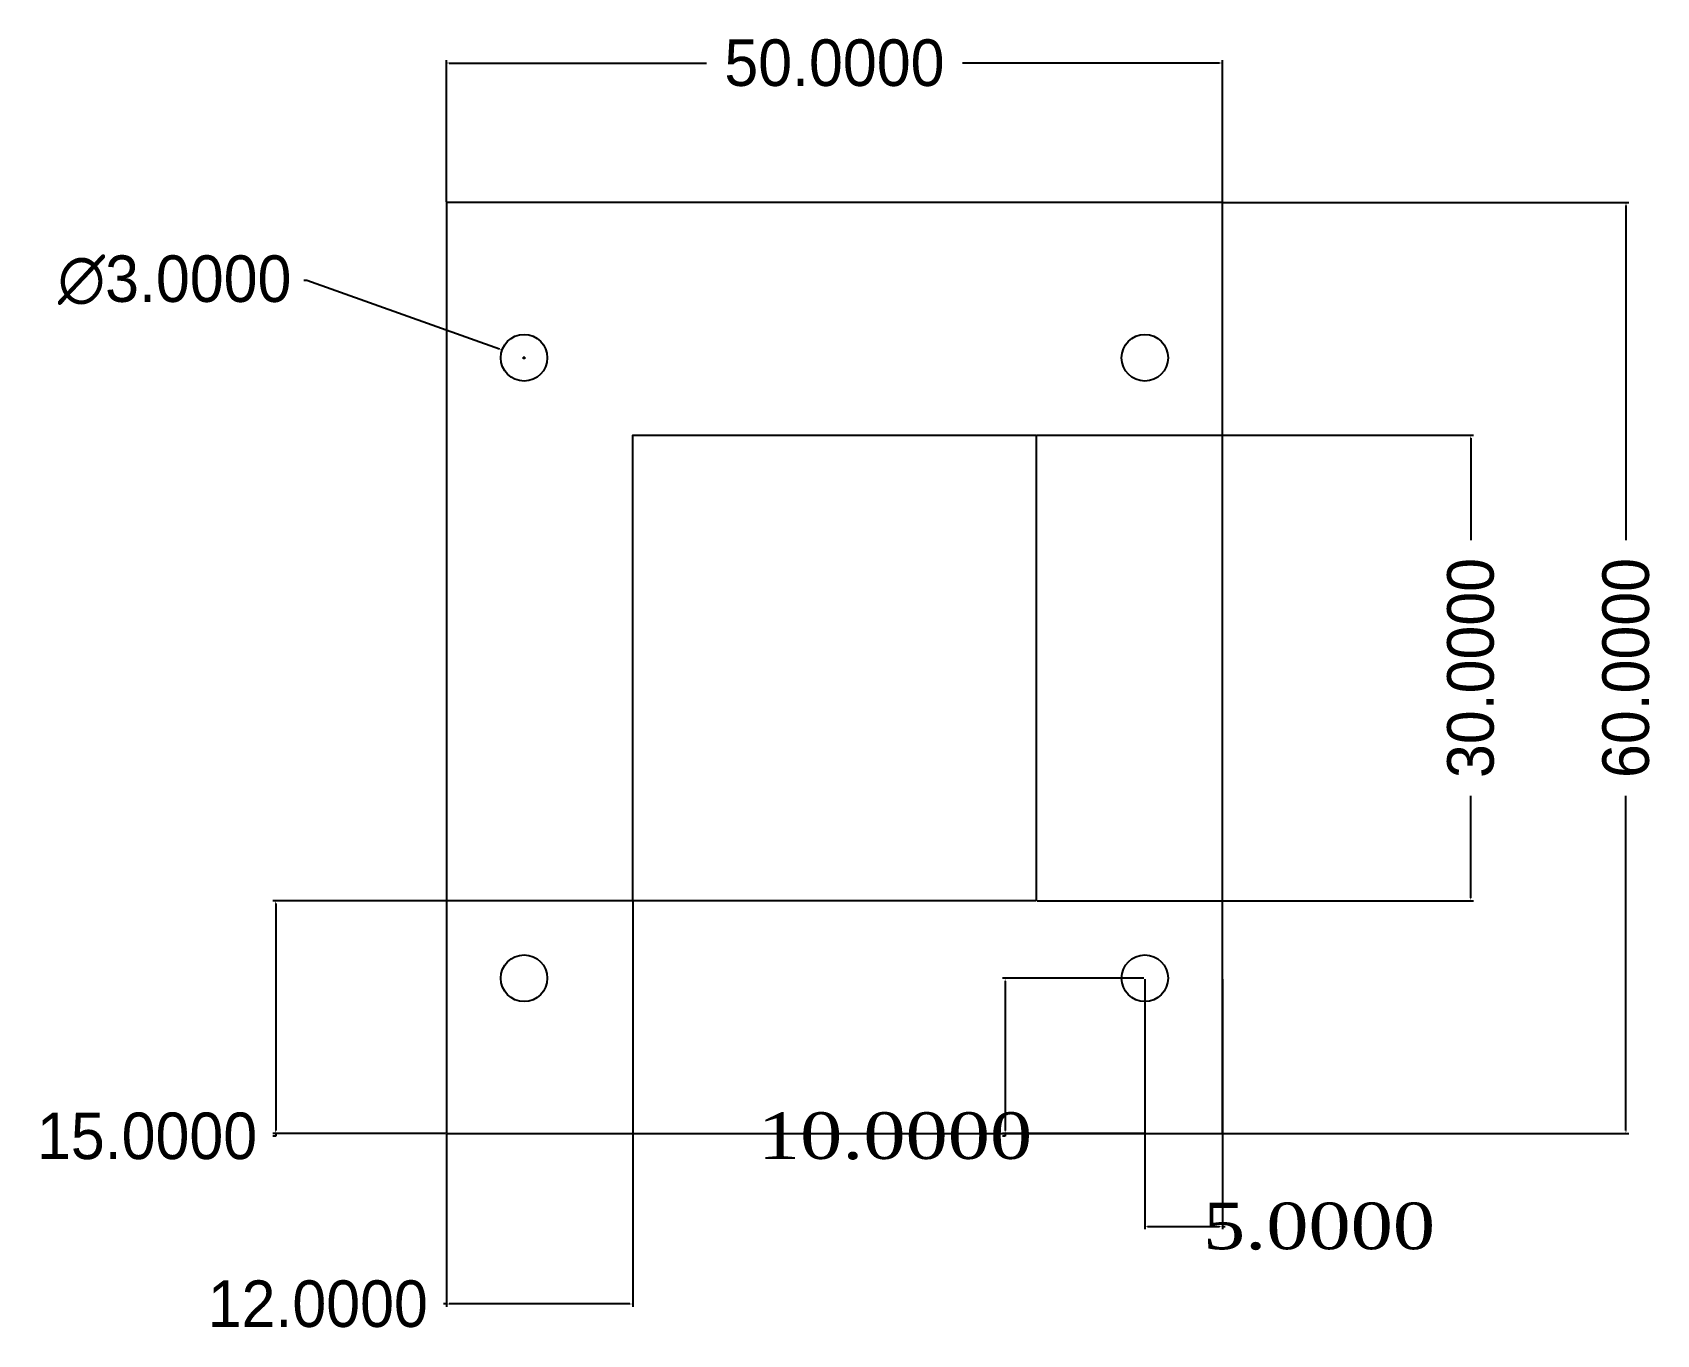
# Model space of a CAD drawing. Extents: x 825 to 1711, y -592 to -223.
# Drawn here: x 825.3 to 930, y -307 to -223 of the extents above; entities outside this region: 1.
import ezdxf

# ---------------------------------------------------------------- set-up
doc = ezdxf.new("R2010")
doc.units = 0
doc.header["$MEASUREMENT"] = 0
doc.styles.get("Standard").update_dxf_attribs({"font": 'times.shx', "width": 1.2, "height": 3, "bigfont": '@extfont2.shx'})
doc.dimstyles.get("Standard").update_dxf_attribs({"dimscale": 0, "dimtxt": 2, "dimasz": 0.18, "dimexe": 0.18, "dimexo": 0.0625, "dimgap": 0.09, "dimtad": 0, "dimtoh": 1, "dimdec": 4, "dimzin": 0, "dimdsep": 46, "dimtxsty": 'Standard', "dimcen": 0.09, "dimclrd": 1, "dimclre": 1, "dimclrt": 256, "dimadec": 0, "dimazin": 0, "dimtfac": 1, "dimtdec": 4, "dimtofl": 0, "dimtmove": 0, "dimatfit": 3, "dimfxl": 1, "dimtolj": 1, "dimtzin": 0, "dimarcsym": 0})

# ---------------------------------------------------------------- blocks, each defined once
blk = doc.blocks.new('*D2')
at = {"color": 1, "lineweight": -2, "transparency": 16777216}
for p, q in [((852, -233.94), (852, -224.82)), ((902, -233.94), (902, -224.82)), ((852.18, -225), (868.75, -225)), ((901.82, -225), (885.25, -225))]:
    blk.add_line(p, q, dxfattribs=at)
at = {"color": 1, "transparency": 16777216}
for points in [[(852.18, -224.97), (852.18, -225.03), (852, -225)], [(901.82, -224.97), (901.82, -225.03), (902, -225)]]:
    blk.add_solid(points, dxfattribs=at)
at = {"layer": 'Defpoints', "color": 0, "transparency": 16777216}
for p in [(902, -225), (852, -234), (902, -234)]:
    blk.add_point(p, dxfattribs=at)
at = {"transparency": 16777216, "insert": (877, -225), "char_height": 3, "attachment_point": 5}
blk.add_mtext('\\A1;{\\fMS PGothic|b0|i0|c134|p34;50.0000}', dxfattribs=at)
blk = doc.blocks.new('*D3')
at = {"color": 1, "lineweight": -2, "transparency": 16777216}
for p, q in [((902.06, -234), (928.18, -234)), ((928, -234.18), (928, -255.76)), ((928, -293.82), (928, -272.24)), ((902.06, -294), (928.18, -294))]:
    blk.add_line(p, q, dxfattribs=at)
at = {"color": 1, "transparency": 16777216}
for points in [[(927.97, -234.18), (928.03, -234.18), (928, -234)], [(927.97, -293.82), (928.03, -293.82), (928, -294)]]:
    blk.add_solid(points, dxfattribs=at)
at = {"layer": 'Defpoints', "color": 0, "transparency": 16777216}
for p in [(902, -234), (902, -294), (928, -294)]:
    blk.add_point(p, dxfattribs=at)
at = {"transparency": 16777216, "insert": (928, -264), "char_height": 3, "attachment_point": 5, "rotation": 90}
blk.add_mtext('\\A1;{\\fMS PGothic|b0|i0|c134|p34;60.0000}', dxfattribs=at)
blk = doc.blocks.new('*D4')
at = {"color": 1, "lineweight": -2, "transparency": 16777216}
for p, q in [((890.06, -249), (918.18, -249)), ((918, -249.18), (918, -255.75)), ((918, -278.82), (918, -272.25)), ((890.06, -279), (918.18, -279))]:
    blk.add_line(p, q, dxfattribs=at)
at = {"color": 1, "transparency": 16777216}
for points in [[(917.97, -249.18), (918.03, -249.18), (918, -249)], [(917.97, -278.82), (918.03, -278.82), (918, -279)]]:
    blk.add_solid(points, dxfattribs=at)
at = {"layer": 'Defpoints', "color": 0, "transparency": 16777216}
for p in [(890, -249), (890, -279), (918, -279)]:
    blk.add_point(p, dxfattribs=at)
at = {"transparency": 16777216, "insert": (918, -264), "char_height": 3, "attachment_point": 5, "rotation": 90}
blk.add_mtext('\\A1;{\\fMS PGothic|b0|i0|c134|p34;30.0000}', dxfattribs=at)
blk = doc.blocks.new('*D5')
at = {"color": 1, "lineweight": -2, "transparency": 16777216}
for p, q in [((842.82, -239), (843, -239)), ((843, -239), (855.42, -243.43)), ((856.91, -244), (857.09, -244)), ((857, -244.09), (857, -243.91))]:
    blk.add_line(p, q, dxfattribs=at)
at = {"color": 1, "transparency": 16777216}
blk.add_solid([(855.43, -243.41), (855.41, -243.46), (855.59, -243.5)], dxfattribs=at)
at = {"layer": 'Defpoints', "color": 0, "transparency": 16777216}
for p in [(855.59, -243.5), (858.41, -244.5)]:
    blk.add_point(p, dxfattribs=at)
at = {"transparency": 16777216, "insert": (834.49, -239), "char_height": 3, "attachment_point": 5}
blk.add_mtext('\\A1;{\\fMS PGothic|b0|i0|c134|p34;∅3.0000}', dxfattribs=at)
blk = doc.blocks.new('*D6')
at = {"color": 1, "lineweight": -2, "transparency": 16777216}
for p, q in [((864, -279.06), (864, -305.18)), ((852, -294.06), (852, -305.18)), ((852, -305), (851.82, -305)), ((863.82, -305), (852.18, -305))]:
    blk.add_line(p, q, dxfattribs=at)
at = {"color": 1, "transparency": 16777216}
for points in [[(852.18, -304.97), (852.18, -305.03), (852, -305)], [(863.82, -304.97), (863.82, -305.03), (864, -305)]]:
    blk.add_solid(points, dxfattribs=at)
at = {"layer": 'Defpoints', "color": 0, "transparency": 16777216}
for p in [(864, -279), (852, -294), (852, -305)]:
    blk.add_point(p, dxfattribs=at)
at = {"transparency": 16777216, "insert": (843.71, -305), "char_height": 3, "attachment_point": 5}
blk.add_mtext('\\A1;{\\fMS PGothic|b0|i0|c134|p34;12.0000}', dxfattribs=at)
blk = doc.blocks.new('*D7')
at = {"color": 1, "lineweight": -2, "transparency": 16777216}
for p, q in [((863.94, -279), (840.82, -279)), ((841, -279.18), (841, -293.82)), ((851.94, -294), (840.82, -294)), ((841, -294), (841, -294.18)), ((841, -294.18), (840.82, -294.18))]:
    blk.add_line(p, q, dxfattribs=at)
at = {"color": 1, "transparency": 16777216}
for points in [[(840.97, -279.18), (841.03, -279.18), (841, -279)], [(840.97, -293.82), (841.03, -293.82), (841, -294)]]:
    blk.add_solid(points, dxfattribs=at)
at = {"layer": 'Defpoints', "color": 0, "transparency": 16777216}
for p in [(864, -279), (841, -294), (852, -294)]:
    blk.add_point(p, dxfattribs=at)
at = {"transparency": 16777216, "insert": (832.71, -294.18), "char_height": 3, "attachment_point": 5}
blk.add_mtext('\\A1;{\\fMS PGothic|b0|i0|c134|p34;15.0000}', dxfattribs=at)
blk = doc.blocks.new('*D9')
at = {"color": 1, "lineweight": -2, "transparency": 16777216}
for p, q in [((896.9375, -284), (887.82, -284)), ((888, -284.18), (888, -293.82)), ((896.9375, -294), (887.82, -294)), ((888, -294), (888, -294.18)), ((888, -294.18), (887.82, -294.18))]:
    blk.add_line(p, q, dxfattribs=at)
at = {"color": 1, "transparency": 16777216}
for points in [[(887.97, -284.18), (888.03, -284.18), (888, -284)], [(887.97, -293.82), (888.03, -293.82), (888, -294)]]:
    blk.add_solid(points, dxfattribs=at)
at = {"layer": 'Defpoints', "color": 0, "transparency": 16777216}
for p in [(897, -284), (888, -294), (897, -294)]:
    blk.add_point(p, dxfattribs=at)
at = {"transparency": 16777216, "insert": (880.905, -294.18), "char_height": 3, "attachment_point": 5}
blk.add_mtext('\\A1;10.0000', dxfattribs=at)
blk = doc.blocks.new('*D10')
at = {"color": 1, "lineweight": -2, "transparency": 16777216}
for p, q in [((897, -284.0625), (897, -300.18)), ((902, -284.0625), (902, -300.18)), ((897.18, -300), (901.82, -300)), ((902, -300), (902.18, -300))]:
    blk.add_line(p, q, dxfattribs=at)
at = {"color": 1, "transparency": 16777216}
for points in [[(897.18, -299.97), (897.18, -300.03), (897, -300)], [(901.82, -299.97), (901.82, -300.03), (902, -300)]]:
    blk.add_solid(points, dxfattribs=at)
at = {"layer": 'Defpoints', "color": 0, "transparency": 16777216}
for p in [(897, -284), (902, -284), (902, -300)]:
    blk.add_point(p, dxfattribs=at)
at = {"transparency": 16777216, "insert": (908.225, -300), "char_height": 3, "attachment_point": 5}
blk.add_mtext('\\A1;5.0000', dxfattribs=at)

msp = doc.modelspace()

# ---------------------------------------------------------------- linework, layer by layer
for points in [[(852, -294), (902, -294), (902, -234), (852, -234)], [(890, -279), (864, -279), (864, -249), (890, -249)], [(1706, -580), (1711, -580), (1618, -592), (1706, -590)]]:
    msp.add_lwpolyline(points, close=True)
for centre in [(857, -244), (897, -244), (857, -284), (897, -284)]:
    msp.add_circle(centre, 1.5)

# ---------------------------------------------------------------- dimensions: what is measured, and where the dimension line sits
for base, p1, p2, picture, middle in [((902, -225), (852, -234), (902, -234), '*D2', (877, -225)), ((852, -305), (864, -279), (852, -294), '*D6', (843.71182, -305))]:
    dim = msp.add_linear_dim(base=base, p1=p1, p2=p2, text='{\\fMS PGothic|b0|i0|c134|p34;<>}', dimstyle='Standard', override={"dimscale": 1})
    dim.commit()
    dim.dimension.update_dxf_attribs({"geometry": picture, "text_midpoint": middle})
for base, p1, p2, picture, middle in [((928, -294), (902, -234), (902, -294), '*D3', (928, -264)), ((918, -279), (890, -249), (890, -279), '*D4', (918, -264)), ((841, -294), (864, -279), (852, -294), '*D7', (832.71182, -294.18))]:
    dim = msp.add_linear_dim(base=base, p1=p1, p2=p2, angle=90, text='{\\fMS PGothic|b0|i0|c134|p34;<>}', dimstyle='Standard', override={"dimscale": 1})
    dim.commit()
    dim.dimension.update_dxf_attribs({"geometry": picture, "text_midpoint": middle})
dim = msp.add_diameter_dim_2p(p1=(858.41261, -244.5045), p2=(855.58739, -243.4955), text='{\\fMS PGothic|b0|i0|c134|p34;<>}', dimstyle='Standard', override={"dimscale": 1})
dim.commit()
dim.dimension.update_dxf_attribs({"geometry": '*D5', "text_midpoint": (834.48682, -239), "dimtype": 163})
dim = msp.add_linear_dim(base=(888, -294), p1=(897, -284), p2=(897, -294), angle=90, dimstyle='Standard', override={"dimscale": 1})
dim.commit()
dim.dimension.update_dxf_attribs({"geometry": '*D9', "text_midpoint": (880.905, -294.18)})
dim = msp.add_linear_dim(base=(902, -300), p1=(897, -284), p2=(902, -284), dimstyle='Standard', override={"dimscale": 1})
dim.commit()
dim.dimension.update_dxf_attribs({"geometry": '*D10', "text_midpoint": (908.225, -300)})

doc.saveas('drawing.dxf')
